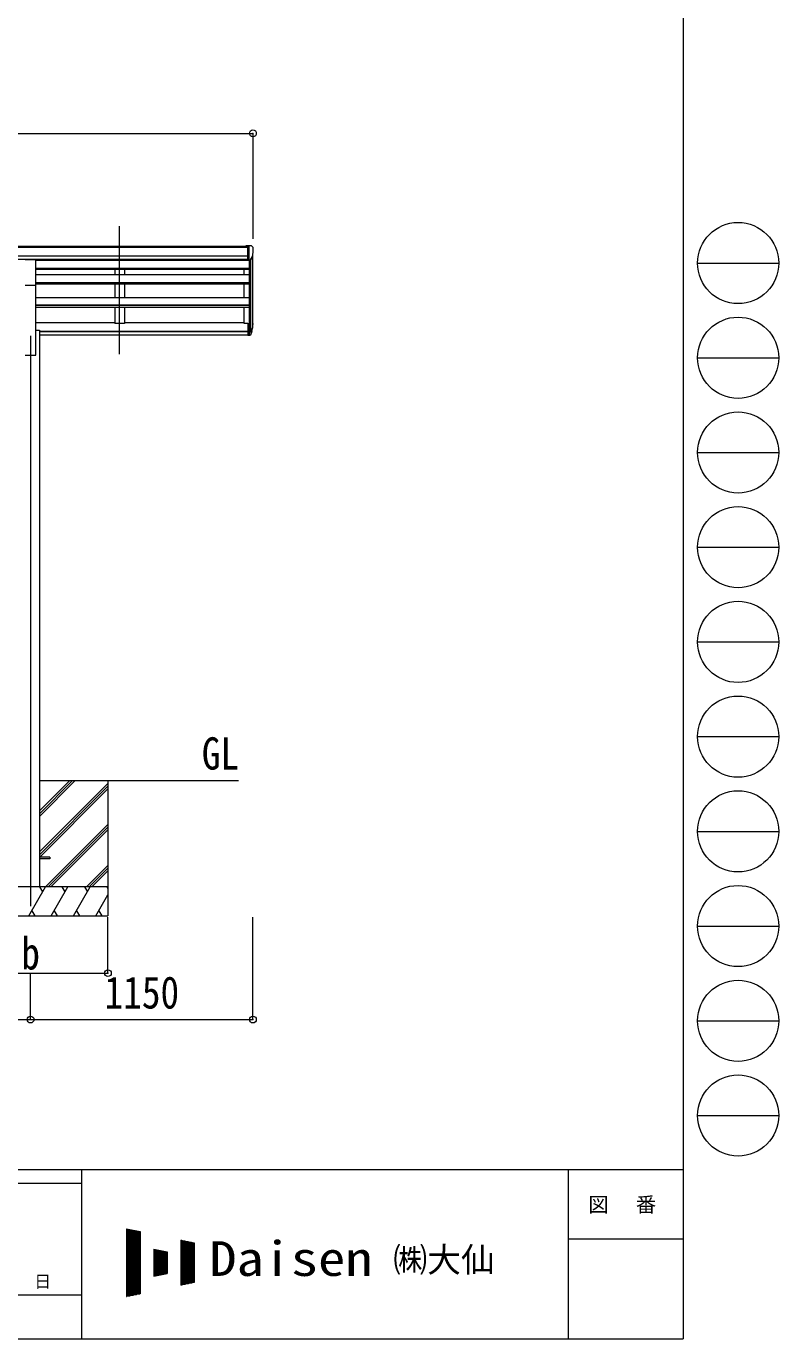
# Model space of a CAD drawing. Units: millimetres at full size; details may follow other scales. Extents: x -9783 to 33754, y -10064 to 6752.
# Drawn here: x 6000 to 9892, y -6828 to -38 of the extents above; entities that cross this region are included whole.
import ezdxf
from ezdxf.enums import TextEntityAlignment as Align

# ---------------------------------------------------------------- set-up
doc = ezdxf.new("R2010")
doc.units = ezdxf.units.MM
doc.header["$LTSCALE"] = 35
doc.header["$PDMODE"] = 32
doc.header["$PDSIZE"] = 35
for name, color, linetype, lineweight in [('0-0_0', 7, 'Continuous', 9), ('0-1_本体', 4, 'Continuous', 9), ('0-2_部品', 7, 'Continuous', 9), ('0-8_PARTS2', 2, 'Continuous', 9), ('0-A_寸法', 6, 'Continuous', 9), ('F-0_240', 7, 'Continuous', 9)]:
    doc.layers.add(name, color=color, linetype=linetype, lineweight=lineweight)
doc.styles.add('ＭＳ ゴシック', font='')
doc.styles.get('ＭＳ ゴシック').set_extended_font_data('MS Gothic')

msp = doc.modelspace()

# ---------------------------------------------------------------- linework, layer by layer
at = {"layer": '0-0_0'}
for p, q in [((6067.4, -3940.49), (7098.2, -3940.49)), ((6067.4, -4126.12), (6253.04, -3940.49)), ((6067.4, -4111.98), (6238.89, -3940.49)), ((6067.4, -4097.84), (6224.75, -3940.49)), ((6067.4, -4309.97), (6422.2, -3955.17)), ((6067.4, -4324.11), (6422.2, -3969.32)), ((6069.66, -4335.99), (6422.2, -3983.46)), ((6422.2, -3940.49), (6422.2, -4640.49)), ((6099.01, -4490.49), (6422.2, -4167.31)), ((6113.15, -4490.49), (6422.2, -4181.45)), ((6127.3, -4490.49), (6422.2, -4195.59)), ((6311.15, -4490.49), (6422.2, -4379.44)), ((6325.29, -4490.49), (6422.2, -4393.58)), ((6339.43, -4490.49), (6422.2, -4407.72)), ((6422.2, -4490.49), (5622.2, -4490.49)), ((6013.36, -4640.49), (6099.96, -4490.49)), ((6084.96, -4516.48), (6069.96, -4490.49)), ((6128.83, -4640.49), (6215.43, -4490.49)), ((6200.43, -4516.48), (6185.43, -4490.49)), ((6244.3, -4640.49), (6330.9, -4490.49)), ((6300.9, -4490.49), (6315.9, -4516.48)), ((6359.77, -4640.49), (6422.2, -4532.36)), ((6416.37, -4490.49), (6422.2, -4500.59)), ((6028.36, -4614.51), (6043.36, -4640.49)), ((6143.83, -4614.51), (6158.83, -4640.49)), ((6259.3, -4614.52), (6274.3, -4640.49)), ((6374.77, -4614.52), (6389.77, -4640.49)), ((5622.2, -4640.49), (6422.2, -4640.49))]:
    msp.add_line(p, q, dxfattribs=at)
at = {"layer": '0-1_本体'}
for p, q in [((1798.7, -1176.37), (7145.7, -1176.37)), ((1798.7, -1181.72), (7145.7, -1181.72)), ((7172.2, -1577.37), (7172.2, -1213.13)), ((1798.7, -1225.25), (7145.7, -1225.25)), ((1798.7, -1242.92), (7145.7, -1242.92)), ((6049.7, -1245.41), (7145.7, -1245.41)), ((6049.7, -1247.76), (7152.2, -1247.76)), ((6049.7, -1289.96), (7152.2, -1289.96)), ((6457.2, -1245.3), (6457.2, -1247.76)), ((6507.2, -1245.3), (6507.2, -1247.76)), ((7152.2, -1247.75), (7152.2, -1575.2)), ((7158.2, -1247.28), (7158.2, -1619.63)), ((7167.92, -1231.92), (7167.92, -1601.63)), ((6049.7, -1291.35), (7152.2, -1291.35)), ((6049.7, -1295.04), (7152.2, -1295.04)), ((6049.7, -1322.29), (7152.2, -1322.29)), ((6457.2, -1295.04), (6457.2, -1322.29)), ((6507.2, -1295.04), (6507.2, -1322.29)), ((7127.2, -1322.29), (7127.2, -1295.04)), ((6049.7, -1363.01), (7152.2, -1363.01)), ((6049.7, -1364.5), (7152.2, -1364.5)), ((6049.7, -1371.31), (7152.2, -1371.31)), ((6049.7, -1740.49), (6049.7, -1376.55)), ((6457.2, -1371.31), (6457.2, -1440.8)), ((6507.2, -1371.31), (6507.2, -1440.8)), ((7127.2, -1440.8), (7127.2, -1371.31)), ((6049.7, -1440.8), (7152.2, -1440.8)), ((6049.7, -1480.11), (7152.2, -1480.11)), ((6049.7, -1481.59), (7152.2, -1481.59)), ((6049.7, -1491.07), (7152.2, -1491.07)), ((6457.2, -1491.07), (6457.2, -1576.03)), ((7127.2, -1576.03), (7127.2, -1491.07)), ((6049.7, -1571.23), (6457.2, -1571.23)), ((6049.7, -1610.49), (6067.4, -1610.49)), ((6067.4, -1610.49), (6067.4, -4490.49)), ((6067.4, -1615.53), (7145.7, -1615.53)), ((6067.4, -1616.91), (7145.7, -1616.91)), ((6507.2, -1571.23), (7127.2, -1571.23)), ((7145.7, -1576.03), (7127.2, -1576.03)), ((6067.4, -1634.09), (7145.7, -1634.09)), ((5994.7, -1740.49), (6049.7, -1740.49))]:
    msp.add_line(p, q, dxfattribs=at)
msp.add_lwpolyline([(6507.2, -1491.07), (6507.2, -1576.03), (6457.2, -1576.03)], dxfattribs=at)
at = {"layer": '0-2_部品'}
for p, q in [((7145.7, -1174.77), (7135.7, -1174.86)), ((7135.7, -1176.37), (7135.7, -1174.86)), ((7145.7, -1246.75), (7145.7, -1174.77)), ((7164.2, -1174.77), (7145.7, -1174.77)), ((7152.2, -1247.75), (7152.2, -1174.77)), ((7164.2, -1174.77), (7166.54, -1174.91)), ((7167.29, -1175.34), (7171.36, -1181.15)), ((7174.2, -1184.14), (7174.2, -1184.77)), ((5994.7, -1244.64), (6049.7, -1244.64)), ((6049.7, -1376.71), (6049.7, -1244.64)), ((7145.7, -1246.75), (7152.2, -1246.75)), ((7152.2, -1247.75), (7157.41, -1247.44)), ((7159.83, -1245.94), (7169.1, -1229.88)), ((5994.7, -1376.71), (6049.7, -1376.71)), ((7145.7, -1575.2), (7145.7, -1636.26)), ((7145.7, -1575.2), (7152.2, -1575.2)), ((7145.7, -1613.51), (7152.2, -1613.51)), ((7145.7, -1618.91), (7152.2, -1618.91)), ((7152.2, -1575.2), (7152.2, -1637.08)), ((7152.2, -1619.91), (7157.34, -1619.91)), ((7152.2, -1621.91), (7157.05, -1621.91)), ((7158.64, -1619.16), (7168.39, -1600.75)), ((7169.81, -1601.24), (7159.65, -1620.41)), ((7167.23, -1618.09), (7159.65, -1635.58)), ((7145.7, -1636.26), (7152.2, -1636.26)), ((7152.2, -1637.08), (7157.05, -1637.08))]:
    msp.add_line(p, q, dxfattribs=at)
at = {"layer": '0-2_部品', "color": 4}
msp.add_line((6121.8, -4335.99), (6067, -4335.99), dxfattribs=at)
msp.add_lwpolyline([(6121.8, -4335.99), (6121.8, -4344.99), (6067, -4344.99)], dxfattribs=at)
at = {"layer": '0-2_部品'}
for centre, radius, start, end in [((7166.48, -1175.91), 1, 35, 86.5), ((6972.2, -1184.77), 202, 347.09739, 0), ((7171.2, -1184.14), 3, 0, 87), ((7157.23, -1244.44), 3, 273.5, 330), ((7157.05, -1618.91), 3, 270, 330), ((7157.34, -1618.41), 1.5, 270, 330), ((7038.99, -1582.02), 133.22, 344.28698, 356.72013), ((7084.26, -1574.79), 88.05, 342.78929, 2.77608), ((7083.54, -1579.07), 89.07, 345.58812, 5.50424), ((7157.05, -1634.08), 3, 270, 330)]:
    msp.add_arc(centre, radius, start, end, dxfattribs=at)
at = {"layer": '0-8_PARTS2'}
for p, q in [((6482.2, -1734.29), (6482.2, -1071.76)), ((6022.2, -1640.49), (6022.2, -4590.49))]:
    msp.add_line(p, q, dxfattribs=at)
at = {"layer": '0-A_寸法'}
for p, q in [((1772.2, -592.14), (7172.2, -592.14)), ((7172.2, -592.14), (7172.2, -1137.76)), ((6422.2, -4936.88), (6422.2, -4647.91)), ((7172.2, -5176.86), (7172.2, -4647.91)), ((5622.2, -4936.88), (6422.2, -4936.88)), ((6022.2, -5176.86), (6022.2, -4936.88)), ((2922.2, -5176.86), (6022.2, -5176.86)), ((6022.2, -5176.86), (7172.2, -5176.86))]:
    msp.add_line(p, q, dxfattribs=at)
for p in [(7172.2, -592.14), (6422.2, -4936.88), (6022.2, -5176.86), (7172.2, -5176.86)]:
    msp.add_point(p, dxfattribs=at)
at = {"layer": 'F-0_240', "color": 5}
for p, q in [((9396.97, 6751.9), (9396.97, -6828.1)), ((-9783.03, -5953.1), (9396.97, -5953.1)), ((6285.75, -5953.1), (6285.75, -6828.1)), ((8801.97, -5953.1), (8801.97, -6828.1)), ((-9783.03, -6023.1), (6285.75, -6023.1)), ((8801.97, -6311.85), (9396.97, -6311.85)), ((5305.75, -6600.6), (6285.75, -6600.6)), ((-9783.03, -6828.1), (9396.97, -6828.1))]:
    msp.add_line(p, q, dxfattribs=at)
at = {"layer": 'F-0_240', "color": 4}
for p, q in [((9471.77, -1263.1), (9891.77, -1263.1)), ((9471.77, -1753.1), (9891.77, -1753.1)), ((9471.77, -2243.1), (9891.77, -2243.1)), ((9471.77, -2733.1), (9891.77, -2733.1)), ((9471.77, -3223.1), (9891.77, -3223.1)), ((9471.77, -3713.1), (9891.77, -3713.1)), ((9471.77, -4203.1), (9891.77, -4203.1)), ((9471.77, -4693.1), (9891.77, -4693.1)), ((9471.77, -5183.1), (9891.77, -5183.1)), ((9471.77, -5673.1), (9891.77, -5673.1))]:
    msp.add_line(p, q, dxfattribs=at)
at = {"layer": 'F-0_240'}
for p, q in [((6519.04, -6259.47), (6589.04, -6274.05)), ((6519.04, -6259.47), (6519.04, -6609.47)), ((6519.04, -6262.76), (6534.85, -6262.76)), ((6519.04, -6266.26), (6551.65, -6266.26)), ((6519.04, -6269.76), (6568.45, -6269.76)), ((6519.04, -6273.26), (6585.25, -6273.26)), ((6519.04, -6276.76), (6589.04, -6276.76)), ((6519.04, -6280.26), (6589.04, -6280.26)), ((6519.04, -6283.76), (6589.04, -6283.76)), ((6519.04, -6287.26), (6589.04, -6287.26)), ((6519.04, -6290.76), (6589.04, -6290.76)), ((6519.04, -6294.26), (6589.04, -6294.26)), ((6519.04, -6297.76), (6589.04, -6297.76)), ((6519.04, -6301.26), (6589.04, -6301.26)), ((6519.04, -6304.76), (6589.04, -6304.76)), ((6519.04, -6308.26), (6589.04, -6308.26)), ((6519.04, -6311.76), (6589.04, -6311.76)), ((6521.12, -6609.03), (6521.12, -6259.9)), ((6524.62, -6608.3), (6524.62, -6260.63)), ((6528.12, -6607.58), (6528.12, -6261.36)), ((6531.62, -6606.85), (6531.62, -6262.09)), ((6535.12, -6606.12), (6535.12, -6262.81)), ((6538.62, -6605.39), (6538.62, -6263.54)), ((6542.12, -6604.66), (6542.12, -6264.27)), ((6545.62, -6603.93), (6545.62, -6265)), ((6549.12, -6603.2), (6549.12, -6265.73)), ((6552.62, -6602.47), (6552.62, -6266.46)), ((6556.12, -6601.74), (6556.12, -6267.19)), ((6559.62, -6601.01), (6559.62, -6267.92)), ((6563.12, -6600.28), (6563.12, -6268.65)), ((6566.62, -6599.55), (6566.62, -6269.38)), ((6570.12, -6598.83), (6570.12, -6270.11)), ((6573.62, -6598.1), (6573.62, -6270.84)), ((6577.12, -6597.37), (6577.12, -6271.56)), ((6580.62, -6596.64), (6580.62, -6272.29)), ((6584.12, -6595.91), (6584.12, -6273.02)), ((6587.62, -6595.18), (6587.62, -6273.75)), ((6589.04, -6274.05), (6589.04, -6594.88)), ((6519.04, -6315.26), (6589.04, -6315.26)), ((6519.04, -6318.76), (6589.04, -6318.76)), ((6519.04, -6322.26), (6589.04, -6322.26)), ((6519.04, -6325.76), (6589.04, -6325.76)), ((6519.04, -6329.26), (6589.04, -6329.26)), ((6519.04, -6332.76), (6589.04, -6332.76)), ((6519.04, -6336.26), (6589.04, -6336.26)), ((6519.04, -6339.76), (6589.04, -6339.76)), ((6519.04, -6343.26), (6589.04, -6343.26)), ((6519.04, -6346.76), (6589.04, -6346.76)), ((6519.04, -6350.26), (6589.04, -6350.26)), ((6519.04, -6353.76), (6589.04, -6353.76)), ((6519.04, -6357.26), (6589.04, -6357.26)), ((6519.04, -6360.76), (6589.04, -6360.76)), ((6519.04, -6364.26), (6589.04, -6364.26)), ((6519.04, -6367.76), (6589.04, -6367.76)), ((6519.04, -6371.26), (6589.04, -6371.26)), ((6519.04, -6374.76), (6589.04, -6374.76)), ((6519.04, -6378.26), (6589.04, -6378.26)), ((6519.04, -6381.76), (6589.04, -6381.76)), ((6659.04, -6364.47), (6729.04, -6379.05)), ((6659.04, -6364.47), (6659.04, -6504.47)), ((6659.04, -6367.76), (6674.85, -6367.76)), ((6659.04, -6371.26), (6691.65, -6371.26)), ((6659.04, -6374.76), (6708.45, -6374.76)), ((6659.04, -6378.26), (6725.25, -6378.26)), ((6659.04, -6381.76), (6729.04, -6381.76)), ((6661.12, -6504.03), (6661.12, -6364.9)), ((6664.62, -6503.3), (6664.62, -6365.63)), ((6668.12, -6502.58), (6668.12, -6366.36)), ((6671.62, -6501.85), (6671.62, -6367.09)), ((6675.12, -6501.12), (6675.12, -6367.81)), ((6678.62, -6500.39), (6678.62, -6368.54)), ((6682.12, -6499.66), (6682.12, -6369.27)), ((6685.62, -6498.93), (6685.62, -6370)), ((6689.12, -6498.2), (6689.12, -6370.73)), ((6692.62, -6497.47), (6692.62, -6371.46)), ((6696.12, -6496.74), (6696.12, -6372.19)), ((6699.62, -6496.01), (6699.62, -6372.92)), ((6703.12, -6495.28), (6703.12, -6373.65)), ((6706.62, -6494.55), (6706.62, -6374.38)), ((6710.12, -6493.83), (6710.12, -6375.11)), ((6713.62, -6493.1), (6713.62, -6375.84)), ((6717.12, -6492.37), (6717.12, -6376.56)), ((6720.62, -6491.64), (6720.62, -6377.29)), ((6724.12, -6490.91), (6724.12, -6378.02)), ((6727.62, -6490.18), (6727.62, -6378.75)), ((6729.04, -6379.05), (6729.04, -6489.88)), ((6799.04, -6317.8), (6869.04, -6332.38)), ((6799.04, -6317.8), (6799.04, -6551.13)), ((6799.04, -6318.76), (6803.65, -6318.76)), ((6799.04, -6322.26), (6820.45, -6322.26)), ((6799.04, -6325.76), (6837.25, -6325.76)), ((6799.04, -6329.26), (6854.05, -6329.26)), ((6799.04, -6332.76), (6869.04, -6332.76)), ((6799.04, -6336.26), (6869.04, -6336.26)), ((6799.04, -6339.76), (6869.04, -6339.76)), ((6799.04, -6343.26), (6869.04, -6343.26)), ((6799.04, -6346.76), (6869.04, -6346.76)), ((6799.04, -6350.26), (6869.04, -6350.26)), ((6799.04, -6353.76), (6869.04, -6353.76)), ((6799.04, -6357.26), (6869.04, -6357.26)), ((6799.04, -6360.76), (6869.04, -6360.76)), ((6799.04, -6364.26), (6869.04, -6364.26)), ((6799.04, -6367.76), (6869.04, -6367.76)), ((6799.04, -6371.26), (6869.04, -6371.26)), ((6799.04, -6374.76), (6869.04, -6374.76)), ((6799.04, -6378.26), (6869.04, -6378.26)), ((6799.04, -6381.76), (6869.04, -6381.76)), ((6801.12, -6550.7), (6801.12, -6318.23)), ((6804.62, -6549.97), (6804.62, -6318.96)), ((6808.12, -6549.24), (6808.12, -6319.69)), ((6811.62, -6548.51), (6811.62, -6320.42)), ((6815.12, -6547.78), (6815.12, -6321.15)), ((6818.62, -6547.05), (6818.62, -6321.88)), ((6822.12, -6546.33), (6822.12, -6322.61)), ((6825.62, -6545.6), (6825.62, -6323.34)), ((6829.12, -6544.87), (6829.12, -6324.06)), ((6832.62, -6544.14), (6832.62, -6324.79)), ((6836.12, -6543.41), (6836.12, -6325.52)), ((6839.62, -6542.68), (6839.62, -6326.25)), ((6843.12, -6541.95), (6843.12, -6326.98)), ((6846.62, -6541.22), (6846.62, -6327.71)), ((6850.12, -6540.49), (6850.12, -6328.44)), ((6853.62, -6539.76), (6853.62, -6329.17)), ((6857.12, -6539.03), (6857.12, -6329.9)), ((6860.62, -6538.3), (6860.62, -6330.63)), ((6864.12, -6537.58), (6864.12, -6331.36)), ((6867.62, -6536.85), (6867.62, -6332.09)), ((6869.04, -6332.38), (6869.04, -6536.55)), ((6519.04, -6385.26), (6589.04, -6385.26)), ((6519.04, -6388.76), (6589.04, -6388.76)), ((6519.04, -6392.26), (6589.04, -6392.26)), ((6519.04, -6395.76), (6589.04, -6395.76)), ((6519.04, -6399.26), (6589.04, -6399.26)), ((6519.04, -6402.76), (6589.04, -6402.76)), ((6519.04, -6406.26), (6589.04, -6406.26)), ((6519.04, -6409.76), (6589.04, -6409.76)), ((6519.04, -6413.26), (6589.04, -6413.26)), ((6519.04, -6416.76), (6589.04, -6416.76)), ((6519.04, -6420.26), (6589.04, -6420.26)), ((6519.04, -6423.76), (6589.04, -6423.76)), ((6519.04, -6427.26), (6589.04, -6427.26)), ((6519.04, -6430.76), (6589.04, -6430.76)), ((6519.04, -6434.26), (6589.04, -6434.26)), ((6519.04, -6437.76), (6589.04, -6437.76)), ((6519.04, -6441.26), (6589.04, -6441.26)), ((6519.04, -6444.76), (6589.04, -6444.76)), ((6519.04, -6448.26), (6589.04, -6448.26)), ((6659.04, -6385.26), (6729.04, -6385.26)), ((6659.04, -6388.76), (6729.04, -6388.76)), ((6659.04, -6392.26), (6729.04, -6392.26)), ((6659.04, -6395.76), (6729.04, -6395.76)), ((6659.04, -6399.26), (6729.04, -6399.26)), ((6659.04, -6402.76), (6729.04, -6402.76)), ((6659.04, -6406.26), (6729.04, -6406.26)), ((6659.04, -6409.76), (6729.04, -6409.76)), ((6659.04, -6413.26), (6729.04, -6413.26)), ((6659.04, -6416.76), (6729.04, -6416.76)), ((6659.04, -6420.26), (6729.04, -6420.26)), ((6659.04, -6423.76), (6729.04, -6423.76)), ((6659.04, -6427.26), (6729.04, -6427.26)), ((6659.04, -6430.76), (6729.04, -6430.76)), ((6659.04, -6434.26), (6729.04, -6434.26)), ((6659.04, -6437.76), (6729.04, -6437.76)), ((6659.04, -6441.26), (6729.04, -6441.26)), ((6659.04, -6444.76), (6729.04, -6444.76)), ((6659.04, -6448.26), (6729.04, -6448.26)), ((6799.04, -6385.26), (6869.04, -6385.26)), ((6799.04, -6388.76), (6869.04, -6388.76)), ((6799.04, -6392.26), (6869.04, -6392.26)), ((6799.04, -6395.76), (6869.04, -6395.76)), ((6799.04, -6399.26), (6869.04, -6399.26)), ((6799.04, -6402.76), (6869.04, -6402.76)), ((6799.04, -6406.26), (6869.04, -6406.26)), ((6799.04, -6409.76), (6869.04, -6409.76)), ((6799.04, -6413.26), (6869.04, -6413.26)), ((6799.04, -6416.76), (6869.04, -6416.76)), ((6799.04, -6420.26), (6869.04, -6420.26)), ((6799.04, -6423.76), (6869.04, -6423.76)), ((6799.04, -6427.26), (6869.04, -6427.26)), ((6799.04, -6430.76), (6869.04, -6430.76)), ((6799.04, -6434.26), (6869.04, -6434.26)), ((6799.04, -6437.76), (6869.04, -6437.76)), ((6799.04, -6441.26), (6869.04, -6441.26)), ((6799.04, -6444.76), (6869.04, -6444.76)), ((6799.04, -6448.26), (6869.04, -6448.26)), ((6519.04, -6451.76), (6589.04, -6451.76)), ((6519.04, -6455.26), (6589.04, -6455.26)), ((6519.04, -6458.76), (6589.04, -6458.76)), ((6519.04, -6462.26), (6589.04, -6462.26)), ((6519.04, -6465.76), (6589.04, -6465.76)), ((6519.04, -6469.26), (6589.04, -6469.26)), ((6519.04, -6472.76), (6589.04, -6472.76)), ((6519.04, -6476.26), (6589.04, -6476.26)), ((6519.04, -6479.76), (6589.04, -6479.76)), ((6519.04, -6483.26), (6589.04, -6483.26)), ((6519.04, -6486.76), (6589.04, -6486.76)), ((6519.04, -6490.26), (6589.04, -6490.26)), ((6519.04, -6493.76), (6589.04, -6493.76)), ((6519.04, -6497.26), (6589.04, -6497.26)), ((6519.04, -6500.76), (6589.04, -6500.76)), ((6519.04, -6504.26), (6589.04, -6504.26)), ((6519.04, -6507.76), (6589.04, -6507.76)), ((6519.04, -6511.26), (6589.04, -6511.26)), ((6519.04, -6514.76), (6589.04, -6514.76)), ((6519.04, -6518.26), (6589.04, -6518.26)), ((6659.04, -6451.76), (6729.04, -6451.76)), ((6659.04, -6455.26), (6729.04, -6455.26)), ((6659.04, -6458.76), (6729.04, -6458.76)), ((6659.04, -6462.26), (6729.04, -6462.26)), ((6659.04, -6465.76), (6729.04, -6465.76)), ((6659.04, -6469.26), (6729.04, -6469.26)), ((6659.04, -6472.76), (6729.04, -6472.76)), ((6659.04, -6476.26), (6729.04, -6476.26)), ((6659.04, -6479.76), (6729.04, -6479.76)), ((6659.04, -6483.26), (6729.04, -6483.26)), ((6659.04, -6486.76), (6729.04, -6486.76)), ((6659.04, -6504.47), (6729.04, -6489.88)), ((6659.04, -6490.26), (6727.23, -6490.26)), ((6659.04, -6493.76), (6710.43, -6493.76)), ((6659.04, -6497.26), (6693.63, -6497.26)), ((6659.04, -6500.76), (6676.83, -6500.76)), ((6659.04, -6504.26), (6660.03, -6504.26)), ((6799.04, -6451.76), (6869.04, -6451.76)), ((6799.04, -6455.26), (6869.04, -6455.26)), ((6799.04, -6458.76), (6869.04, -6458.76)), ((6799.04, -6462.26), (6869.04, -6462.26)), ((6799.04, -6465.76), (6869.04, -6465.76)), ((6799.04, -6469.26), (6869.04, -6469.26)), ((6799.04, -6472.76), (6869.04, -6472.76)), ((6799.04, -6476.26), (6869.04, -6476.26)), ((6799.04, -6479.76), (6869.04, -6479.76)), ((6799.04, -6483.26), (6869.04, -6483.26)), ((6799.04, -6486.76), (6869.04, -6486.76)), ((6799.04, -6490.26), (6869.04, -6490.26)), ((6799.04, -6493.76), (6869.04, -6493.76)), ((6799.04, -6497.26), (6869.04, -6497.26)), ((6799.04, -6500.76), (6869.04, -6500.76)), ((6799.04, -6504.26), (6869.04, -6504.26)), ((6799.04, -6507.76), (6869.04, -6507.76)), ((6799.04, -6511.26), (6869.04, -6511.26)), ((6799.04, -6514.76), (6869.04, -6514.76)), ((6799.04, -6518.26), (6869.04, -6518.26)), ((6519.04, -6521.76), (6589.04, -6521.76)), ((6519.04, -6525.26), (6589.04, -6525.26)), ((6519.04, -6528.76), (6589.04, -6528.76)), ((6519.04, -6532.26), (6589.04, -6532.26)), ((6519.04, -6535.76), (6589.04, -6535.76)), ((6519.04, -6539.26), (6589.04, -6539.26)), ((6519.04, -6542.76), (6589.04, -6542.76)), ((6519.04, -6546.26), (6589.04, -6546.26)), ((6519.04, -6549.76), (6589.04, -6549.76)), ((6519.04, -6553.26), (6589.04, -6553.26)), ((6519.04, -6556.76), (6589.04, -6556.76)), ((6519.04, -6560.26), (6589.04, -6560.26)), ((6519.04, -6563.76), (6589.04, -6563.76)), ((6519.04, -6567.26), (6589.04, -6567.26)), ((6519.04, -6570.76), (6589.04, -6570.76)), ((6519.04, -6574.26), (6589.04, -6574.26)), ((6519.04, -6577.76), (6589.04, -6577.76)), ((6519.04, -6581.26), (6589.04, -6581.26)), ((6519.04, -6584.76), (6589.04, -6584.76)), ((6799.04, -6521.76), (6869.04, -6521.76)), ((6799.04, -6525.26), (6869.04, -6525.26)), ((6799.04, -6528.76), (6869.04, -6528.76)), ((6799.04, -6532.26), (6869.04, -6532.26)), ((6799.04, -6535.76), (6869.04, -6535.76)), ((6869.04, -6536.55), (6799.04, -6551.13)), ((6799.04, -6539.26), (6856.03, -6539.26)), ((6799.04, -6542.76), (6839.23, -6542.76)), ((6799.04, -6546.26), (6822.43, -6546.26)), ((6799.04, -6549.76), (6805.63, -6549.76)), ((6519.04, -6588.26), (6589.04, -6588.26)), ((6519.04, -6591.76), (6589.04, -6591.76)), ((6589.04, -6594.88), (6519.04, -6609.47)), ((6519.04, -6595.26), (6587.23, -6595.26)), ((6519.04, -6598.76), (6570.43, -6598.76)), ((6519.04, -6602.26), (6553.63, -6602.26)), ((6519.04, -6605.76), (6536.83, -6605.76)), ((6519.04, -6609.26), (6520.03, -6609.26))]:
    msp.add_line(p, q, dxfattribs=at)
at = {"layer": 'F-0_240', "color": 4}
for centre in [(9681.77, -1263.1), (9681.77, -1753.1), (9681.77, -2243.1), (9681.77, -2733.1), (9681.77, -3223.1), (9681.77, -3713.1), (9681.77, -4203.1), (9681.77, -4693.1), (9681.77, -5183.1), (9681.77, -5673.1)]:
    msp.add_circle(centre, 210, dxfattribs=at)

# ---------------------------------------------------------------- texts
at = {"layer": '0-0_0', "style": 'ＭＳ ゴシック', "width": 0.85}
msp.add_text('GL', height=166.8, dxfattribs=at).set_placement((6907.74, -3933.56), align=Align.BOTTOM_LEFT)
at = {"layer": '0-A_寸法', "color": 7, "style": 'ＭＳ ゴシック', "width": 0.85}
for s, p in [('b', (5974.08, -4967.38)), ('1150', (6404.7, -5169.86))]:
    msp.add_text(s, height=166.8, dxfattribs=at).set_placement(p, align=Align.BOTTOM_LEFT)
at = {"layer": 'F-0_240', "style": 'ＭＳ ゴシック', "width": 1.15}
msp.add_text('Daisen', height=179.6, dxfattribs=at).set_placement((6947.05, -6556.97), align=Align.BOTTOM_LEFT)
at = {"layer": 'F-0_240', "style": 'ＭＳ ゴシック'}
for s, height, p in [('㈱大仙\u3000', 128.3, (7898.35, -6521.97)), ('年\u3000\u3000月\u3000\u3000日', 64.15, (5515.76, -6583.1))]:
    msp.add_text(s, height=height, dxfattribs=at).set_placement(p, align=Align.BOTTOM_LEFT)
at = {"layer": 'F-0_240', "insert": (8906.97, -6180.6), "char_height": 76.98, "attachment_point": 7, "style": 'ＭＳ ゴシック'}
msp.add_mtext('\\T1.17;図\u3000番', dxfattribs=at)

doc.saveas('drawing.dxf')
